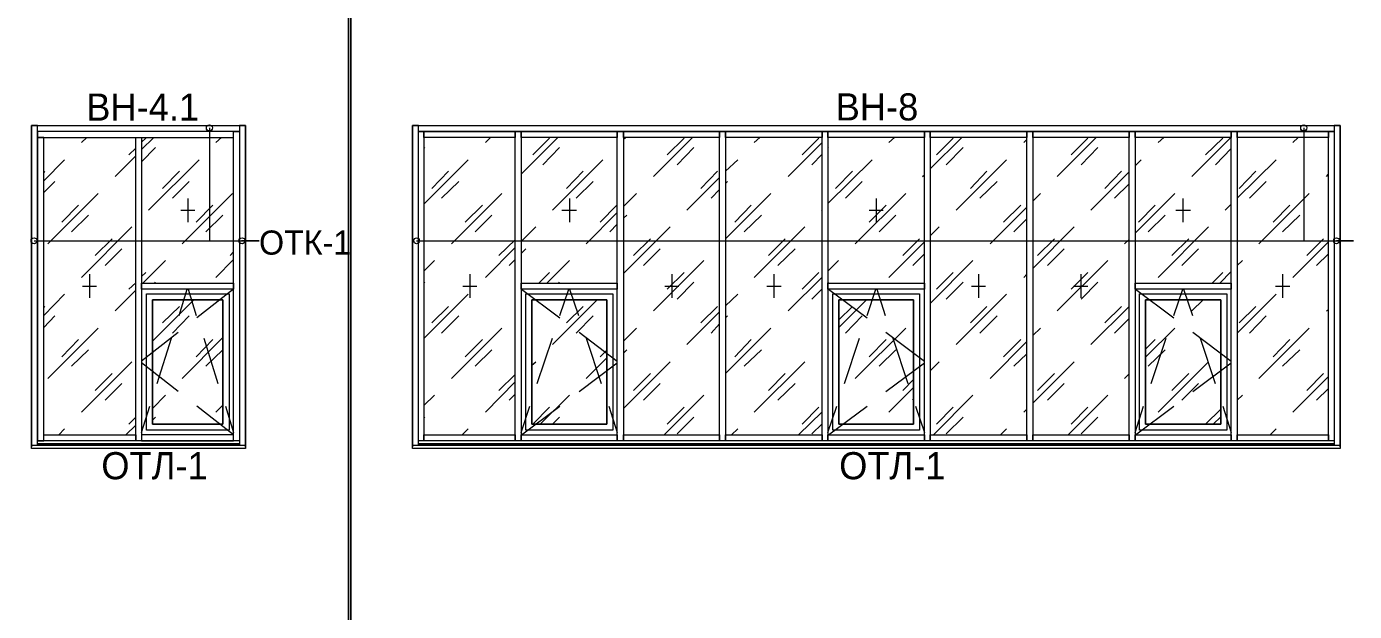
# Model space of a CAD drawing. Header units: millimetres. Extents: x 2294 to 908349, y -83289 to 219220.
# Drawn here: x 385854 to 397015, y 117804 to 122716 of the extents above; entities that cross this region are included whole.
import ezdxf

# ---------------------------------------------------------------- set-up
doc = ezdxf.new("R2010")
doc.units = ezdxf.units.MM
doc.layers.add('PDF _Геометрия', color=7, linetype='Continuous')
doc.layers.add('PDF _Текст', color=7, linetype='Continuous')

msp = doc.modelspace()

# ---------------------------------------------------------------- linework, layer by layer
at = {"layer": 'PDF _Геометрия', "lineweight": 9}
for points in [[(355033.6, 114435.6), (388559.4, 114435.6), (388559.4, 128188.8), (388559.4, 114435.6), (388580.6, 114435.6), (388580.6, 128188.8), (388580.6, 114435.6), (398096.5, 114435.6), (398096.5, 117686.6), (400196.1, 117686.6), (400196.1, 114435.6), (400793, 114435.6), (400793, 117686.6), (402194.1, 117686.6), (402194.1, 114435.6), (418173.9, 114435.6)], [(385947.6, 119197.8), (385947.6, 119261.3), (385947.6, 120535.5), (385947.6, 119235.9), (385998.4, 119235.9), (385998.4, 120535.5), (385998.4, 121784.2), (385947.6, 121784.2), (385947.6, 120535.5), (385947.6, 121809.6), (385947.6, 121885.8), (385896.8, 121885.8), (385896.8, 121809.6), (385896.8, 120535.5), (385896.8, 119261.3), (385896.8, 119185.1), (385896.8, 121885.8), (387695.9, 121885.8), (387695.9, 119185.1), (387695.9, 119261.3), (387695.9, 120535.5), (387695.9, 121809.6), (387695.9, 121885.8), (387645.1, 121885.8), (387645.1, 121809.6), (387645.1, 120535.5), (387645.1, 119261.3), (387645.1, 119197.8)], [(389147.8, 119197.8), (389147.8, 119261.3), (389147.8, 120535.5), (389147.8, 121835), (389194.4, 121835), (389194.4, 120535.5), (389194.4, 119235.9), (389147.8, 119235.9), (389147.8, 120535.5), (389147.8, 121809.6), (389147.8, 121885.8), (389097, 121885.8), (389097, 121809.6), (389097, 120535.5), (389097, 119261.3), (389097, 119185.1), (389097, 121885.8), (391594.5, 121885.8), (392094, 121885.8), (396894.3, 121885.8), (396894.3, 119185.1), (396894.3, 119261.3), (396894.3, 120535.5), (396894.3, 121809.6), (396894.3, 121885.8), (396843.5, 121885.8), (396843.5, 121809.6), (396843.5, 120535.5), (396843.5, 119235.9), (396797, 119235.9), (396797, 120535.5), (396797, 121835), (396843.5, 121835), (396843.5, 120535.5), (396843.5, 119261.3), (396843.5, 119197.8)], [(386315.9, 121741.9), (386362.5, 121784.2)], [(387594.3, 119286.7), (386819.6, 119286.7), (386819.6, 119235.9), (387594.3, 119235.9), (387594.3, 120535.5), (387594.3, 121809.6), (387594.3, 121835), (387645.1, 121835), (387645.1, 121809.6), (387645.1, 120535.5), (387645.1, 119235.9), (387594.3, 119235.9), (387594.3, 119286.7), (387285.3, 119528)], [(386819.6, 121682.6), (386925.5, 121784.2)], [(386819.6, 121746.1), (386857.7, 121780)], [(387391.1, 121864.6), (387391.1, 120916.4), (387810.2, 120916.4), (387662, 120916.4)], [(387446.1, 121741.9), (387492.7, 121784.2)], [(389710.8, 121741.9), (389753.1, 121784.2)], [(390011.4, 121475.2), (390320.4, 121784.2)], [(390108.7, 121640.3), (390248.4, 121780)], [(390870.7, 121771.5), (390887.6, 121784.2)], [(391124.7, 121458.3), (391450.6, 121784.2)], [(391238.9, 121640.3), (391382.9, 121780)], [(391971.3, 121741.9), (392017.8, 121784.2)], [(392373.4, 121640.3), (392513.1, 121780)], [(393101.5, 121741.9), (393148.1, 121784.2)], [(393448.6, 121521.8), (393715.3, 121784.2)], [(393503.6, 121640.3), (393643.3, 121780)], [(394236, 121741.9), (394261.4, 121767.3)], [(394515.3, 121458.3), (394845.5, 121784.2)], [(394633.9, 121640.3), (394773.6, 121780)], [(395366.2, 121741.9), (395412.7, 121784.2)], [(395649.8, 121458.3), (395975.7, 121784.2)], [(395764.1, 121640.3), (395908, 121780)], [(396496.4, 121741.9), (396543, 121784.2)], [(396589.5, 121864.6), (396589.5, 120916.4), (397008.6, 120916.4), (396864.7, 120916.4)], [(386713.8, 121640.3), (386773.1, 121695.3)], [(386819.6, 121581), (386938.2, 121699.5)], [(389194.4, 121691.1), (389202.8, 121699.5)], [(390193.4, 121555.6), (390333.1, 121699.5)], [(391323.6, 121555.6), (391463.3, 121699.5)], [(392254.9, 121458.3), (392542.7, 121741.9)], [(392589.3, 121695.3), (392593.5, 121699.5)], [(393584.1, 121555.6), (393728, 121699.5)], [(394718.5, 121555.6), (394858.2, 121699.5)], [(395848.7, 121555.6), (395980, 121691.1)], [(385998.4, 121420.2), (386172, 121597.9)], [(386599.5, 121458.3), (386773.1, 121631.8)], [(386878.9, 121174.6), (387306.4, 121597.9)], [(389194.4, 121225.4), (389566.9, 121597.9)], [(390273.8, 121174.6), (390697.1, 121597.9)], [(391730, 121500.6), (391831.6, 121597.9)], [(392453.8, 121555.6), (392542.7, 121644.5)], [(392589.3, 121229.7), (392961.8, 121597.9)], [(393668.7, 121174.6), (394092, 121597.9)], [(395171.5, 121547.2), (395222.3, 121597.9)], [(396030.8, 121276.2), (396356.7, 121597.9)], [(385998.4, 121487.9), (386006.9, 121500.6)], [(386997.4, 121356.7), (387141.3, 121500.6)], [(389262.1, 121356.7), (389401.8, 121500.6)], [(390392.3, 121356.7), (390532, 121500.6)], [(391404, 121174.6), (391679.2, 121449.8)], [(391522.6, 121356.7), (391662.3, 121500.6)], [(392652.8, 121356.7), (392796.7, 121500.6)], [(393385.1, 121458.3), (393402, 121471)], [(393787.2, 121356.7), (393926.9, 121500.6)], [(394799, 121174.6), (395120.7, 121496.4)], [(394917.5, 121356.7), (395057.2, 121500.6)], [(396047.7, 121356.7), (396187.4, 121500.6)], [(396780, 121458.3), (396797, 121475.2)], [(385998.4, 121322.8), (386091.5, 121415.9)], [(387082.1, 121276.2), (387221.8, 121415.9)], [(389342.5, 121276.2), (389486.5, 121415.9)], [(390472.8, 121276.2), (390616.7, 121415.9)], [(391607.2, 121276.2), (391679.2, 121348.2)], [(391730, 121399), (391746.9, 121415.9)], [(392737.5, 121276.2), (392877.1, 121415.9)], [(393867.7, 121276.2), (394011.6, 121415.9)], [(394997.9, 121276.2), (395120.7, 121394.8)], [(396132.4, 121276.2), (396272.1, 121415.9)], [(386032.3, 120891), (386455.6, 121314.3)], [(386150.8, 121073), (386290.5, 121217)], [(387162.5, 120891), (387585.8, 121314.3)], [(387209.1, 121272), (387209.1, 121073)], [(387281, 121073), (387420.7, 121217)], [(389427.2, 120891), (389850.5, 121314.3)], [(389541.5, 121073), (389685.4, 121217)], [(390417.7, 121272), (390417.7, 121073)], [(390676, 121073), (390815.6, 121217)], [(390870.7, 121204.3), (390980.7, 121314.3)], [(391730, 120933.4), (392111, 121314.3)], [(391806.2, 121073), (391945.9, 121217)], [(392817.9, 120891), (393245.4, 121314.3)], [(392936.4, 121073), (393080.3, 121217)], [(392995.7, 121272), (392995.7, 121073)], [(394066.6, 121073), (394210.6, 121217)], [(394312.1, 121250.8), (394375.6, 121314.3)], [(395171.5, 120979.9), (395505.9, 121314.3)], [(395201.1, 121073), (395340.8, 121217)], [(395573.6, 121272), (395573.6, 121073)], [(395929.2, 121174.6), (395980, 121225.4)], [(396212.8, 120891), (396636.1, 121314.3)], [(396331.3, 121073), (396471, 121217)], [(386231.2, 120992.6), (386375.2, 121132.3)], [(387149.8, 121174.6), (387268.3, 121174.6)], [(387361.5, 120992.6), (387505.4, 121132.3)], [(389626.2, 120992.6), (389765.8, 121132.3)], [(390354.2, 121174.6), (390477, 121174.6)], [(390557.4, 120891), (390819.9, 121153.5)], [(390870.7, 121106.9), (390900.3, 121132.3)], [(391886.6, 120992.6), (392030.5, 121132.3)], [(392538.5, 121174.6), (392542.7, 121178.9)], [(392936.4, 121174.6), (393054.9, 121174.6)], [(393021.1, 120992.6), (393160.8, 121132.3)], [(393952.3, 120891), (394261.4, 121200)], [(394151.3, 120992.6), (394261.4, 121102.7)], [(395281.5, 120992.6), (395425.4, 121132.3)], [(395514.3, 121174.6), (395637.1, 121174.6)], [(396411.7, 120992.6), (396555.7, 121132.3)], [(386315.9, 120607.4), (386739.2, 121035)], [(390011.4, 120912.2), (390134.1, 121035)], [(390756.4, 120992.6), (390819.9, 121056.1)], [(390870.7, 120641.3), (391264.3, 121035)], [(391971.3, 120607.4), (392394.6, 121035)], [(393448.6, 120958.8), (393524.8, 121035)], [(394312.1, 120683.6), (394659.3, 121035)], [(395366.2, 120607.4), (395789.5, 121035)], [(385918, 120916.4), (387810.2, 120916.4)], [(386430.2, 120793.7), (386574.1, 120933.4)], [(389130.9, 120916.4), (397008.6, 120916.4)], [(389825.1, 120793.7), (389960.6, 120924.9)], [(390955.3, 120793.7), (391099.3, 120933.4)], [(392089.8, 120793.7), (392229.5, 120933.4)], [(393101.5, 120607.4), (393402, 120908)], [(393220, 120793.7), (393359.7, 120933.4)], [(394350.2, 120793.7), (394494.2, 120933.4)], [(395082.6, 120891), (395120.7, 120929.1)], [(395480.5, 120793.7), (395624.4, 120933.4)], [(396496.4, 120607.4), (396797, 120908)], [(396614.9, 120793.7), (396754.6, 120933.4)], [(386514.9, 120709), (386654.5, 120848.7)], [(387446.1, 120607.4), (387594.3, 120759.8)], [(387564.7, 120793.7), (387594.3, 120823.3)], [(389710.8, 120607.4), (389960.6, 120861.4)], [(389909.8, 120709), (389960.6, 120759.8)], [(390011.4, 120810.6), (390049.5, 120848.7)], [(391040, 120709), (391179.7, 120848.7)], [(392170.2, 120709), (392314.1, 120848.7)], [(393304.7, 120709), (393402, 120806.4)], [(394434.9, 120709), (394574.6, 120848.7)], [(395565.1, 120709), (395704.8, 120848.7)], [(396695.4, 120709), (396797, 120806.4)], [(386819.6, 120615.9), (386857.7, 120649.7)], [(386832.3, 120560.8), (387022.8, 120751.3)], [(389194.4, 120662.4), (389283.3, 120751.3)], [(390159.5, 120560.8), (390248.4, 120649.7)], [(390227.2, 120560.8), (390417.7, 120751.3)], [(391124.7, 120328), (391548, 120751.3)], [(391238.9, 120510.1), (391382.9, 120649.7)], [(392373.4, 120510.1), (392513.1, 120649.7)], [(392589.3, 120662.4), (392678.2, 120751.3)], [(393448.6, 120391.5), (393808.4, 120751.3)], [(393503.6, 120510.1), (393643.3, 120649.7)], [(394515.3, 120328), (394942.9, 120751.3)], [(394633.9, 120510.1), (394773.6, 120649.7)], [(395819.1, 120560.8), (395908, 120649.7)], [(395882.6, 120560.8), (395980, 120658.2)], [(396030.8, 120709), (396073.1, 120751.3)], [(386383.6, 120637), (386383.6, 120438.1)], [(386713.8, 120510.1), (386773.1, 120565.1)], [(386933.9, 120560.8), (386938.2, 120569.3)], [(389194.4, 120560.8), (389202.8, 120569.3)], [(389579.6, 120637), (389579.6, 120438.1)], [(390328.8, 120560.8), (390333.1, 120569.3)], [(391277, 120637), (391277, 120438.1)], [(391323.6, 120425.4), (391463.3, 120569.3)], [(392136.4, 120637), (392136.4, 120438.1)], [(392254.9, 120328), (392542.7, 120611.6)], [(392589.3, 120560.8), (392593.5, 120569.3)], [(393584.1, 120425.4), (393728, 120569.3)], [(393855, 120637), (393855, 120438.1)], [(394236, 120607.4), (394261.4, 120637)], [(394714.3, 120637), (394714.3, 120438.1)], [(394718.5, 120425.4), (394858.2, 120569.3)], [(396411.7, 120637), (396411.7, 120438.1)], [(385998.4, 120289.9), (386172, 120467.7)], [(386324.4, 120535.5), (386442.9, 120535.5)], [(386599.5, 120328), (386773.1, 120501.6)], [(387137.1, 120289.9), (387204.8, 120510.1)], [(387213.3, 120510.1), (387281, 120289.9)], [(387594.3, 120510.1), (387285.3, 120268.8)], [(389194.4, 120095.2), (389566.9, 120467.7)], [(389520.3, 120535.5), (389638.9, 120535.5)], [(390015.6, 120510.1), (390337.3, 120268.8)], [(390337.3, 120289.9), (390413.5, 120510.1)], [(390417.7, 120510.1), (390493.9, 120289.9)], [(391217.8, 120535.5), (391336.3, 120535.5)], [(391730, 120370.4), (391831.6, 120467.7)], [(392077.1, 120535.5), (392195.6, 120535.5)], [(392453.8, 120425.4), (392542.7, 120514.3)], [(392593.5, 120510.1), (392919.5, 120268.8)], [(392919.5, 120289.9), (392991.4, 120510.1)], [(392999.9, 120510.1), (393071.9, 120289.9)], [(393668.7, 120044.4), (394092, 120467.7)], [(393795.7, 120535.5), (393914.2, 120535.5)], [(394655, 120535.5), (394773.6, 120535.5)], [(395175.7, 120510.1), (395497.4, 120268.8)], [(395497.4, 120289.9), (395573.6, 120510.1)], [(395577.8, 120510.1), (395654, 120289.9)], [(396030.8, 120141.8), (396356.7, 120467.7)], [(396352.5, 120535.5), (396471, 120535.5)], [(385998.4, 120357.7), (386006.9, 120366.1)], [(386912.8, 120074), (387259.9, 120421.2)], [(386997.4, 120226.4), (387141.3, 120366.1)], [(389262.1, 120226.4), (389401.8, 120366.1)], [(390273.8, 120044.4), (390650.6, 120421.2)], [(390392.3, 120226.4), (390532, 120366.1)], [(391404, 120044.4), (391679.2, 120319.6)], [(391522.6, 120226.4), (391662.3, 120366.1)], [(392682.4, 120188.3), (392915.2, 120421.2)], [(392682.4, 120251.8), (392796.7, 120366.1)], [(393787.2, 120226.4), (393926.9, 120366.1)], [(394799, 120044.4), (395120.7, 120366.1)], [(394917.5, 120226.4), (395057.2, 120366.1)], [(395649.8, 120328), (395742.9, 120421.2)], [(396047.7, 120226.4), (396187.4, 120366.1)], [(396780, 120328), (396797, 120340.7)], [(385998.4, 120188.3), (386091.5, 120285.7)], [(387082.1, 120141.8), (387221.8, 120285.7)], [(389342.5, 120141.8), (389486.5, 120285.7)], [(390472.8, 120141.8), (390616.7, 120285.7)], [(391607.2, 120141.8), (391679.2, 120218)], [(391730, 120268.8), (391746.9, 120285.7)], [(392737.5, 120141.8), (392877.1, 120285.7)], [(393867.7, 120141.8), (394011.6, 120285.7)], [(394997.9, 120141.8), (395120.7, 120264.5)], [(396132.4, 120141.8), (396272.1, 120285.7)], [(386032.3, 119760.8), (386455.6, 120184.1)], [(387128.6, 120146), (386819.6, 119904.7)], [(386950.9, 119718.5), (387073.6, 120099.4)], [(387162.5, 119760.8), (387505.4, 120103.7)], [(387344.5, 120099.4), (387463.1, 119718.5)], [(389427.2, 119760.8), (389850.5, 120184.1)], [(390146.8, 119718.5), (390273.8, 120099.4)], [(390498.2, 120150.2), (390819.9, 119904.7)], [(390557.4, 120099.4), (390684.4, 119718.5)], [(390870.7, 120074), (390980.7, 120184.1)], [(391730, 119803.1), (392111, 120184.1)], [(392729, 119718.5), (392856, 120099.4)], [(392817.9, 119760.8), (393245.4, 120184.1)], [(393076.1, 120150.2), (393402, 119904.7)], [(393135.4, 120099.4), (393262.4, 119718.5)], [(394312.1, 120120.6), (394375.6, 120184.1)], [(395260.4, 119938.6), (395505.9, 120184.1)], [(395306.9, 119718.5), (395433.9, 120099.4)], [(395658.3, 120150.2), (395980, 119904.7)], [(395717.5, 120099.4), (395844.5, 119718.5)], [(396212.8, 119760.8), (396636.1, 120184.1)], [(386150.8, 119942.8), (386290.5, 120086.7)], [(386231.2, 119862.4), (386375.2, 120002.1)], [(387281, 119942.8), (387420.7, 120086.7)], [(387361.5, 119862.4), (387505.4, 120002.1)], [(389541.5, 119942.8), (389685.4, 120086.7)], [(389626.2, 119862.4), (389765.8, 120002.1)], [(390676, 119942.8), (390731, 119997.9)], [(390870.7, 119972.5), (390900.3, 120002.1)], [(391806.2, 119942.8), (391945.9, 120086.7)], [(391886.6, 119862.4), (392030.5, 120002.1)], [(392538.5, 120044.4), (392542.7, 120048.6)], [(392936.4, 119942.8), (393080.3, 120086.7)], [(393021.1, 119862.4), (393160.8, 120002.1)], [(393952.3, 119760.8), (394261.4, 120069.8)], [(394066.6, 119942.8), (394210.6, 120086.7)], [(395260.4, 120006.3), (395340.8, 120086.7)], [(395281.5, 119862.4), (395425.4, 120002.1)], [(396331.3, 119942.8), (396471, 120086.7)], [(396411.7, 119862.4), (396555.7, 120002.1)], [(386315.9, 119477.2), (386739.2, 119900.5)], [(387128.6, 119650.7), (386819.6, 119892)], [(390100.3, 119870.9), (390134.1, 119900.5)], [(390498.2, 119650.7), (390819.9, 119892)], [(390557.4, 119760.8), (390731, 119934.4)], [(390870.7, 119506.8), (391264.3, 119900.5)], [(391971.3, 119477.2), (392394.6, 119900.5)], [(393076.1, 119650.7), (393402, 119892)], [(393448.6, 119824.3), (393524.8, 119900.5)], [(394151.3, 119862.4), (394261.4, 119968.2)], [(394312.1, 119553.4), (394659.3, 119900.5)], [(395366.2, 119477.2), (395789.5, 119900.5)], [(395658.3, 119650.7), (395980, 119892)], [(386430.2, 119659.2), (386574.1, 119803.1)], [(389825.1, 119659.2), (389960.6, 119794.7)], [(390955.3, 119659.2), (391099.3, 119803.1)], [(392089.8, 119659.2), (392229.5, 119803.1)], [(394350.2, 119659.2), (394494.2, 119803.1)], [(395082.6, 119760.8), (395120.7, 119798.9)], [(395480.5, 119659.2), (395624.4, 119803.1)], [(396496.4, 119477.2), (396797, 119777.7)], [(396614.9, 119659.2), (396754.6, 119803.1)], [(386514.9, 119578.8), (386654.5, 119718.5)], [(389710.8, 119477.2), (389960.6, 119731.2)], [(391040, 119578.8), (391179.7, 119718.5)], [(392170.2, 119578.8), (392314.1, 119718.5)], [(393101.5, 119477.2), (393308.9, 119684.6)], [(393220, 119659.2), (393308.9, 119752.3)], [(394434.9, 119578.8), (394574.6, 119718.5)], [(395565.1, 119578.8), (395704.8, 119718.5)], [(396695.4, 119578.8), (396797, 119676.1)], [(386912.8, 119506.8), (387022.8, 119621.1)], [(387446.1, 119477.2), (387505.4, 119536.4)], [(389194.4, 119532.2), (389283.3, 119621.1)], [(389909.8, 119578.8), (389960.6, 119629.6)], [(390172.2, 119375.6), (390417.7, 119621.1)], [(391213.5, 119286.7), (391548, 119621.1)], [(393304.7, 119578.8), (393308.9, 119587.2)], [(393478.2, 119286.7), (393808.4, 119621.1)], [(394608.5, 119286.7), (394942.9, 119621.1)], [(396030.8, 119578.8), (396073.1, 119621.1)], [(386713.8, 119375.6), (386773.1, 119434.9)], [(386819.6, 119307.9), (386891.6, 119528)], [(386912.8, 119409.5), (386938.2, 119434.9)], [(387526.6, 119528), (387594.3, 119307.9)], [(389194.4, 119430.6), (389202.8, 119434.9)], [(390011.4, 119307.9), (390083.3, 119528)], [(390015.6, 119286.7), (390337.3, 119528)], [(390108.7, 119375.6), (390248.4, 119519.5)], [(390273.8, 119375.6), (390333.1, 119434.9)], [(390747.9, 119528), (390819.9, 119307.9)], [(391238.9, 119375.6), (391382.9, 119519.5)], [(391323.6, 119295.2), (391463.3, 119434.9)], [(392343.8, 119286.7), (392542.7, 119481.4)], [(392373.4, 119375.6), (392513.1, 119519.5)], [(392589.3, 119307.9), (392665.5, 119528)], [(392593.5, 119286.7), (392919.5, 119528)], [(393325.8, 119528), (393402, 119307.9)], [(393503.6, 119375.6), (393643.3, 119519.5)], [(393584.1, 119295.2), (393728, 119434.9)], [(394236, 119477.2), (394261.4, 119502.6)], [(394633.9, 119375.6), (394773.6, 119519.5)], [(394718.5, 119295.2), (394858.2, 119434.9)], [(395171.5, 119307.9), (395243.4, 119528)], [(395175.7, 119286.7), (395497.4, 119528)], [(395764.1, 119375.6), (395891.1, 119502.6)], [(395827.6, 119375.6), (395891.1, 119439.1)], [(395908, 119528), (395980, 119307.9)], [(386125.4, 119286.7), (386172, 119337.5)], [(386688.4, 119286.7), (386773.1, 119367.1)], [(389516.1, 119286.7), (389566.9, 119337.5)], [(391780.8, 119286.7), (391831.6, 119337.5)], [(392453.8, 119295.2), (392542.7, 119379.8)], [(394041.2, 119286.7), (394092, 119337.5)], [(396305.9, 119286.7), (396356.7, 119337.5)], [(387695.9, 119197.8), (385896.8, 119197.8), (385896.8, 119202)], [(387695.9, 119172.4), (385896.8, 119172.4), (385896.8, 119197.8)], [(387645.1, 119235.9), (385947.6, 119235.9)], [(387645.1, 119210.5), (385947.6, 119210.5), (387645.1, 119210.5)], [(387645.1, 119210.5), (385947.6, 119210.5)], [(387695.9, 119235.9), (387695.9, 119210.5), (387695.9, 119197.8), (387695.9, 119172.4), (387695.9, 119180.9)], [(396894.3, 119202), (396894.3, 119197.8), (389097, 119197.8), (389097, 119202)], [(396894.3, 119197.8), (396894.3, 119172.4), (389097, 119172.4), (389097, 119197.8)], [(396843.5, 119235.9), (389147.8, 119235.9)], [(396843.5, 119210.5), (389147.8, 119210.5), (396843.5, 119210.5)], [(396843.5, 119210.5), (389147.8, 119210.5)], [(385896.8, 119172.4), (385896.8, 119180.9)], [(389097, 119172.4), (389097, 119180.9)], [(396894.3, 119180.9), (396894.3, 119172.4)]]:
    msp.add_lwpolyline(points, dxfattribs=at)
for points in [[(386794.2, 121835), (385947.6, 121835), (385947.6, 121784.2), (386794.2, 121784.2), (387594.3, 121784.2), (387594.3, 121835), (386794.2, 121835), (385973, 121835), (385947.6, 121835), (385947.6, 121885.8), (385973, 121885.8), (386794.2, 121885.8), (387619.7, 121885.8), (387645.1, 121885.8), (387645.1, 121835), (387619.7, 121835)], [(389147.8, 121885.8), (389169, 121885.8), (389986, 121885.8), (390845.3, 121885.8), (391704.6, 121885.8), (392563.9, 121885.8), (393427.4, 121885.8), (394286.8, 121885.8), (395146.1, 121885.8), (396005.4, 121885.8), (396822.4, 121885.8), (396843.5, 121885.8), (396843.5, 121835), (396822.4, 121835), (396005.4, 121835), (395146.1, 121835), (394286.8, 121835), (393427.4, 121835), (392563.9, 121835), (391704.6, 121835), (390845.3, 121835), (389986, 121835), (389169, 121835), (389147.8, 121835)], [(386819.6, 119235.9), (386773.1, 119235.9), (385998.4, 119235.9), (385998.4, 119286.7), (386773.1, 119286.7), (386773.1, 119235.9), (386773.1, 120535.5), (386773.1, 121784.2), (386819.6, 121784.2), (386819.6, 120535.5)], [(389960.6, 121784.2), (389194.4, 121784.2), (389194.4, 121835), (389960.6, 121835)], [(389960.6, 120535.5), (389960.6, 121835), (390011.4, 121835), (390011.4, 120535.5), (390011.4, 119235.9), (389960.6, 119235.9)], [(390819.9, 121784.2), (390011.4, 121784.2), (390011.4, 121835), (390819.9, 121835)], [(390819.9, 120535.5), (390819.9, 121835), (390870.7, 121835), (390870.7, 120535.5), (390870.7, 119235.9), (390819.9, 119235.9)], [(391679.2, 121784.2), (390870.7, 121784.2), (390870.7, 121835), (391679.2, 121835)], [(391679.2, 120535.5), (391679.2, 121835), (391730, 121835), (391730, 120535.5), (391730, 119235.9), (391679.2, 119235.9)], [(392542.7, 121784.2), (391730, 121784.2), (391730, 121835), (392542.7, 121835)], [(392542.7, 120535.5), (392542.7, 121835), (392589.3, 121835), (392589.3, 120535.5), (392589.3, 119235.9), (392542.7, 119235.9)], [(393402, 121784.2), (392589.3, 121784.2), (392589.3, 121835), (393402, 121835)], [(393402, 120535.5), (393402, 121835), (393448.6, 121835), (393448.6, 120535.5), (393448.6, 119235.9), (393402, 119235.9)], [(394261.4, 121784.2), (393448.6, 121784.2), (393448.6, 121835), (394261.4, 121835)], [(394261.4, 120535.5), (394261.4, 121835), (394312.1, 121835), (394312.1, 120535.5), (394312.1, 119235.9), (394261.4, 119235.9)], [(395120.7, 121784.2), (394312.1, 121784.2), (394312.1, 121835), (395120.7, 121835)], [(395120.7, 120535.5), (395120.7, 121835), (395171.5, 121835), (395171.5, 120535.5), (395171.5, 119235.9), (395120.7, 119235.9)], [(395980, 121784.2), (395171.5, 121784.2), (395171.5, 121835), (395980, 121835)], [(395980, 120535.5), (395980, 121835), (396030.8, 121835), (396030.8, 120535.5), (396030.8, 119235.9), (395980, 119235.9)], [(396797, 121784.2), (396030.8, 121784.2), (396030.8, 121835), (396797, 121835)], [(387594.3, 120510.1), (386819.6, 120510.1), (386819.6, 120560.8), (387594.3, 120560.8)], [(390819.9, 120510.1), (390011.4, 120510.1), (390011.4, 120560.8), (390819.9, 120560.8)], [(393402, 120510.1), (392589.3, 120510.1), (392589.3, 120560.8), (393402, 120560.8)], [(395980, 120510.1), (395171.5, 120510.1), (395171.5, 120560.8), (395980, 120560.8)], [(386862, 120472), (387556.2, 120472), (387556.2, 119324.8), (386862, 119324.8)], [(387556.2, 120472), (387556.2, 119324.8), (386862, 119324.8), (386862, 120472)], [(390049.5, 120472), (390781.8, 120472), (390781.8, 119324.8), (390049.5, 119324.8)], [(390781.8, 120472), (390781.8, 119324.8), (390049.5, 119324.8), (390049.5, 120472)], [(392631.6, 120472), (393359.7, 120472), (393359.7, 119324.8), (392631.6, 119324.8)], [(393359.7, 120472), (393359.7, 119324.8), (392631.6, 119324.8), (392631.6, 120472)], [(395209.6, 120472), (395941.9, 120472), (395941.9, 119324.8), (395209.6, 119324.8)], [(395941.9, 120472), (395941.9, 119324.8), (395209.6, 119324.8), (395209.6, 120472)], [(387505.4, 120421.2), (386912.8, 120421.2), (386912.8, 119375.6), (387505.4, 119375.6)], [(386912.8, 119375.6), (386912.8, 120421.2), (387505.4, 120421.2), (387505.4, 119375.6)], [(390731, 120421.2), (390100.3, 120421.2), (390100.3, 119375.6), (390731, 119375.6)], [(390100.3, 119375.6), (390100.3, 120421.2), (390731, 120421.2), (390731, 119375.6)], [(393308.9, 120421.2), (392682.4, 120421.2), (392682.4, 119375.6), (393308.9, 119375.6)], [(392682.4, 119375.6), (392682.4, 120421.2), (393308.9, 120421.2), (393308.9, 119375.6)], [(395891.1, 120421.2), (395260.4, 120421.2), (395260.4, 119375.6), (395891.1, 119375.6)], [(395260.4, 119375.6), (395260.4, 120421.2), (395891.1, 120421.2), (395891.1, 119375.6)], [(389960.6, 119235.9), (389194.4, 119235.9), (389194.4, 119286.7), (389960.6, 119286.7)], [(390819.9, 119235.9), (390011.4, 119235.9), (390011.4, 119286.7), (390819.9, 119286.7)], [(391679.2, 119235.9), (390870.7, 119235.9), (390870.7, 119286.7), (391679.2, 119286.7)], [(392542.7, 119235.9), (391730, 119235.9), (391730, 119286.7), (392542.7, 119286.7)], [(393402, 119235.9), (392589.3, 119235.9), (392589.3, 119286.7), (393402, 119286.7)], [(394261.4, 119235.9), (393448.6, 119235.9), (393448.6, 119286.7), (394261.4, 119286.7)], [(395120.7, 119235.9), (394312.1, 119235.9), (394312.1, 119286.7), (395120.7, 119286.7)], [(395980, 119235.9), (395171.5, 119235.9), (395171.5, 119286.7), (395980, 119286.7)], [(396797, 119235.9), (396030.8, 119235.9), (396030.8, 119286.7), (396797, 119286.7)]]:
    msp.add_lwpolyline(points, close=True, dxfattribs=at)
for points in [[(387365.7, 121864.6), (387365.7, 121881.6), (387374.2, 121890), (387391.1, 121890)], [(387365.7, 121864.6), (387365.7, 121881.6), (387374.2, 121890), (387391.1, 121890)], [(387391.1, 121890), (387403.8, 121890), (387416.5, 121881.6), (387416.5, 121864.6)], [(387391.1, 121890), (387403.8, 121890), (387416.5, 121881.6), (387416.5, 121864.6)], [(396564.1, 121864.6), (396564.1, 121881.6), (396572.6, 121890), (396589.5, 121890)], [(396564.1, 121864.6), (396564.1, 121881.6), (396572.6, 121890), (396589.5, 121890)], [(396589.5, 121890), (396602.2, 121890), (396614.9, 121881.6), (396614.9, 121864.6)], [(396589.5, 121890), (396602.2, 121890), (396614.9, 121881.6), (396614.9, 121864.6)], [(387391.1, 121839.2), (387374.2, 121839.2), (387365.7, 121851.9), (387365.7, 121864.6)], [(387391.1, 121839.2), (387374.2, 121839.2), (387365.7, 121851.9), (387365.7, 121864.6)], [(387416.5, 121864.6), (387416.5, 121851.9), (387403.8, 121839.2), (387391.1, 121839.2)], [(387416.5, 121864.6), (387416.5, 121851.9), (387403.8, 121839.2), (387391.1, 121839.2)], [(396589.5, 121839.2), (396572.6, 121839.2), (396564.1, 121851.9), (396564.1, 121864.6)], [(396589.5, 121839.2), (396572.6, 121839.2), (396564.1, 121851.9), (396564.1, 121864.6)], [(396614.9, 121864.6), (396614.9, 121851.9), (396602.2, 121839.2), (396589.5, 121839.2)], [(396614.9, 121864.6), (396614.9, 121851.9), (396602.2, 121839.2), (396589.5, 121839.2)], [(385892.6, 120916.4), (385892.6, 120933.4), (385901.1, 120941.8), (385918, 120941.8)], [(385892.6, 120916.4), (385892.6, 120933.4), (385901.1, 120941.8), (385918, 120941.8)], [(385918, 120891), (385901.1, 120891), (385892.6, 120903.7), (385892.6, 120916.4)], [(385918, 120891), (385901.1, 120891), (385892.6, 120903.7), (385892.6, 120916.4)], [(385918, 120941.8), (385930.7, 120941.8), (385943.4, 120933.4), (385943.4, 120916.4)], [(385918, 120941.8), (385930.7, 120941.8), (385943.4, 120933.4), (385943.4, 120916.4)], [(385943.4, 120916.4), (385943.4, 120903.7), (385930.7, 120891), (385918, 120891)], [(385943.4, 120916.4), (385943.4, 120903.7), (385930.7, 120891), (385918, 120891)], [(387640.8, 120916.4), (387640.8, 120933.4), (387649.3, 120941.8), (387666.2, 120941.8)], [(387640.8, 120916.4), (387640.8, 120933.4), (387649.3, 120941.8), (387666.2, 120941.8)], [(387666.2, 120891), (387649.3, 120891), (387640.8, 120903.7), (387640.8, 120916.4)], [(387666.2, 120891), (387649.3, 120891), (387640.8, 120903.7), (387640.8, 120916.4)], [(387666.2, 120941.8), (387678.9, 120941.8), (387691.6, 120933.4), (387691.6, 120916.4)], [(387666.2, 120941.8), (387678.9, 120941.8), (387691.6, 120933.4), (387691.6, 120916.4)], [(387691.6, 120916.4), (387691.6, 120903.7), (387678.9, 120891), (387666.2, 120891)], [(387691.6, 120916.4), (387691.6, 120903.7), (387678.9, 120891), (387666.2, 120891)], [(389109.7, 120916.4), (389109.7, 120933.4), (389118.2, 120941.8), (389130.9, 120941.8)], [(389109.7, 120916.4), (389109.7, 120933.4), (389118.2, 120941.8), (389130.9, 120941.8)], [(389130.9, 120891), (389118.2, 120891), (389109.7, 120903.7), (389109.7, 120916.4)], [(389130.9, 120891), (389118.2, 120891), (389109.7, 120903.7), (389109.7, 120916.4)], [(389130.9, 120941.8), (389143.6, 120941.8), (389156.3, 120933.4), (389156.3, 120916.4)], [(389130.9, 120941.8), (389143.6, 120941.8), (389156.3, 120933.4), (389156.3, 120916.4)], [(389156.3, 120916.4), (389156.3, 120903.7), (389143.6, 120891), (389130.9, 120891)], [(389156.3, 120916.4), (389156.3, 120903.7), (389143.6, 120891), (389130.9, 120891)], [(396839.3, 120916.4), (396839.3, 120933.4), (396847.8, 120941.8), (396864.7, 120941.8)], [(396839.3, 120916.4), (396839.3, 120933.4), (396847.8, 120941.8), (396864.7, 120941.8)], [(396864.7, 120891), (396847.8, 120891), (396839.3, 120903.7), (396839.3, 120916.4)], [(396864.7, 120891), (396847.8, 120891), (396839.3, 120903.7), (396839.3, 120916.4)], [(396864.7, 120941.8), (396877.4, 120941.8), (396890.1, 120933.4), (396890.1, 120916.4)], [(396864.7, 120941.8), (396877.4, 120941.8), (396890.1, 120933.4), (396890.1, 120916.4)], [(396890.1, 120916.4), (396890.1, 120903.7), (396877.4, 120891), (396864.7, 120891)], [(396890.1, 120916.4), (396890.1, 120903.7), (396877.4, 120891), (396864.7, 120891)]]:
    msp.add_open_spline(points, degree=3, dxfattribs=at)

# ---------------------------------------------------------------- texts
at = {"layer": 'PDF _Текст', "attachment_point": 4, "style": ''}
for s, insert, char_height in [('ВН-4.1', (386356.5, 122040), 227.83), ('ВН-8', (392655.1, 122040), 227.83), ('ОТК-1', (387808.4, 120900.7), 202.67), ('ОТЛ-1', (386482.8, 119026.1), 227.83), ('ОТЛ-1', (392684.5, 119026.1), 227.83)]:
    msp.add_mtext(s, dxfattribs=dict(at, insert=insert, char_height=char_height))

doc.saveas('drawing.dxf')
